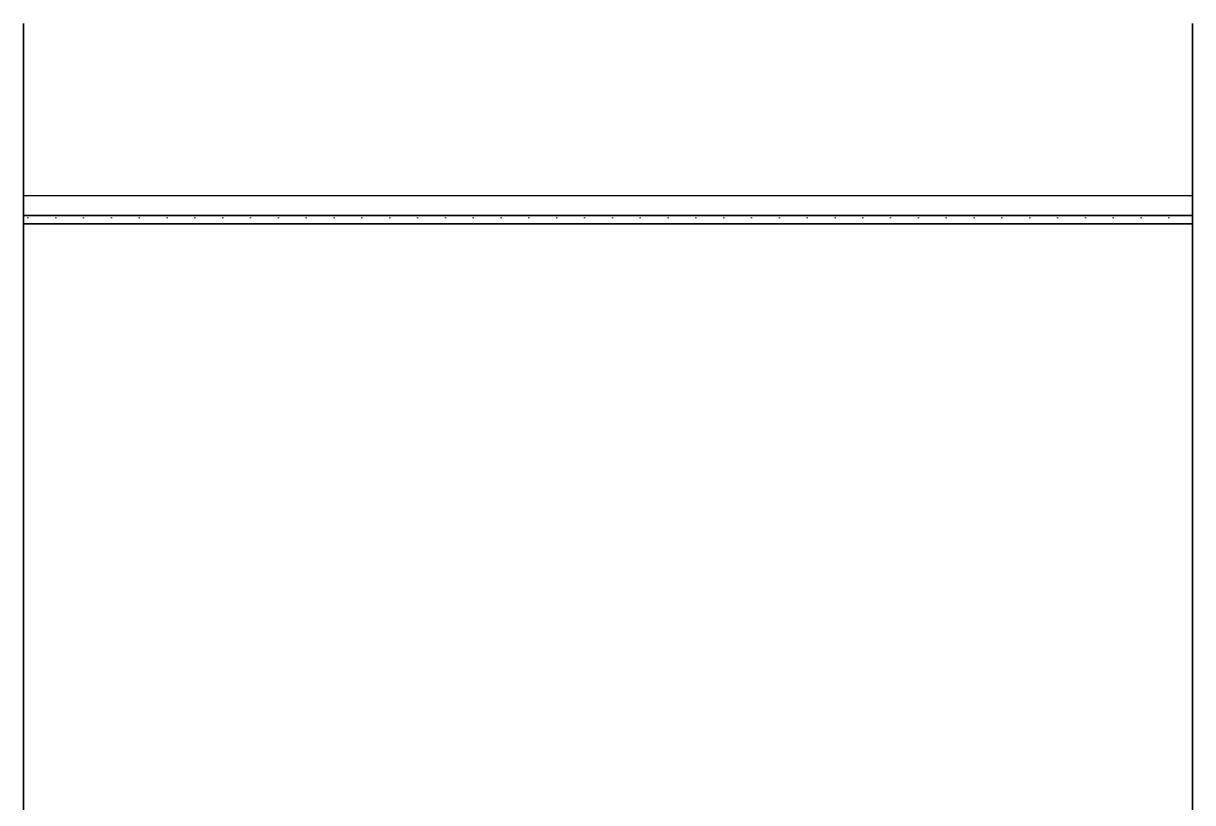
# Model space of a CAD drawing. Header units: millimetres. Extents: x 14397 to 67587, y -11631 to -8348.
# Drawn here: x 17802 to 19903, y -9897 to -8497 of the extents above; entities that cross this region are included whole.
import ezdxf

# ---------------------------------------------------------------- set-up
doc = ezdxf.new("R2010")
doc.units = ezdxf.units.MM
doc.header["$MEASUREMENT"] = 0
doc.linetypes.add('Wipeout_Contour', pattern=[1000, 0, -1000])
doc.layers.add('NewA-Ee_25_10-M_WallsInternal', color=7, linetype='Continuous')
doc.layers.add('NewA-Ss_30_25-M_CeilingAndSoffitSystems', color=7, linetype='Continuous')

# ---------------------------------------------------------------- blocks, each defined once
blk = doc.blocks.new('Section Elem_11_2', base_point=(9310.2, -111297.5))
at = {"color": 254, "linetype": 'Wipeout_Contour', "lineweight": 0, "ltscale": 82993.279276}
blk.add_wipeout([(17802.1, -8497.5), (17802.1, -8807.5), (19902.8, -8807.5), (19902.8, -8497.5)], dxfattribs=at).dxf.layer = 'NewA-Ee_25_10-M_WallsInternal'
at = {"color": 254, "linetype": 'Wipeout_Contour', "lineweight": 0, "ltscale": 126276.057676}
blk.add_wipeout([(17883.1, -10928.2), (17802.1, -10928.2), (17802.1, -11297.5), (17881.5, -11297.5), (17881.5, -11266.7), (17919.5, -11061.6)], dxfattribs=at).dxf.layer = 'NewA-Ee_25_10-M_WallsInternal'
blk = doc.blocks.new('Section Elem_12_2', base_point=(9310.2, -111297.5))
at = {"layer": 'NewA-Ee_25_10-M_WallsInternal', "color": 92, "linetype": 'Continuous', "lineweight": 35}
for p, q in [((19902.8, -8807.5), (19902.8, -8497.5)), ((19902.8, -11297.5), (19902.8, -8857.5))]:
    blk.add_line(p, q, dxfattribs=at)
at = {"layer": 'NewA-Ee_25_10-M_WallsInternal', "color": 92, "linetype": 'Continuous', "lineweight": 35, "flags": 128}
blk.add_lwpolyline([(19902.8, -8857.5), (19902.8, -8842.5), (19902.8, -8807.5)], dxfattribs=at)
blk = doc.blocks.new('Section Elem_15_2', base_point=(9310.2, -111297.5))
at = {"layer": 'NewA-Ss_30_25-M_CeilingAndSoffitSystems', "linetype": 'Continuous', "lineweight": 13}
h = blk.add_hatch(dxfattribs=at)
h.set_pattern_fill('Plaster_0002', color=6, style=0, pattern_type=2)
h.set_pattern_definition([(0, (9310.24, -111297.47), (0, 86.60254), [0, -50]), (0, (9335.24, -111254.17), (0, 86.60254), [0, -50])])
h.paths.add_polyline_path([(17802.1, -8842.5), (17802.1, -8857.5), (19902.8, -8857.5), (19902.8, -8842.5)])
at = {"layer": 'NewA-Ss_30_25-M_CeilingAndSoffitSystems', "linetype": 'Continuous'}
blk.add_line((19902.8, -8807.5), (17802.1, -8807.5), dxfattribs=at)
at = {"layer": 'NewA-Ss_30_25-M_CeilingAndSoffitSystems', "color": 92, "linetype": 'Continuous', "lineweight": 35}
for p, q in [((19902.8, -8842.5), (17802.1, -8842.5)), ((19902.8, -8857.5), (17802.1, -8857.5))]:
    blk.add_line(p, q, dxfattribs=at)
blk = doc.blocks.new('Section Elem_16_2', base_point=(9310.2, -111297.5))
at = {"layer": 'NewA-Ee_25_10-M_WallsInternal', "color": 92, "linetype": 'Continuous', "lineweight": 35}
for p, q in [((17802.1, -8497.5), (17802.1, -8807.5)), ((17802.1, -8857.5), (17802.1, -11297.5))]:
    blk.add_line(p, q, dxfattribs=at)
at = {"layer": 'NewA-Ee_25_10-M_WallsInternal', "color": 92, "linetype": 'Continuous', "lineweight": 35, "flags": 128}
blk.add_lwpolyline([(17802.1, -8807.5), (17802.1, -8842.5), (17802.1, -8857.5)], dxfattribs=at)

msp = doc.modelspace()

# ---------------------------------------------------------------- block references
at = {"layer": 'NewA-Ee_25_10-M_WallsInternal', "lineweight": 0}
msp.add_blockref('Section Elem_11_2', (9310.2, -111297.5), dxfattribs=at)

# ---------------------------------------------------------------- next in the draw order: block references
for name in ['Section Elem_16_2', 'Section Elem_12_2']:
    msp.add_blockref(name, (9310.2, -111297.5), dxfattribs=at)
at = {"layer": 'NewA-Ss_30_25-M_CeilingAndSoffitSystems', "lineweight": 0}
msp.add_blockref('Section Elem_15_2', (9310.2, -111297.5), dxfattribs=at)

doc.saveas('drawing.dxf')
